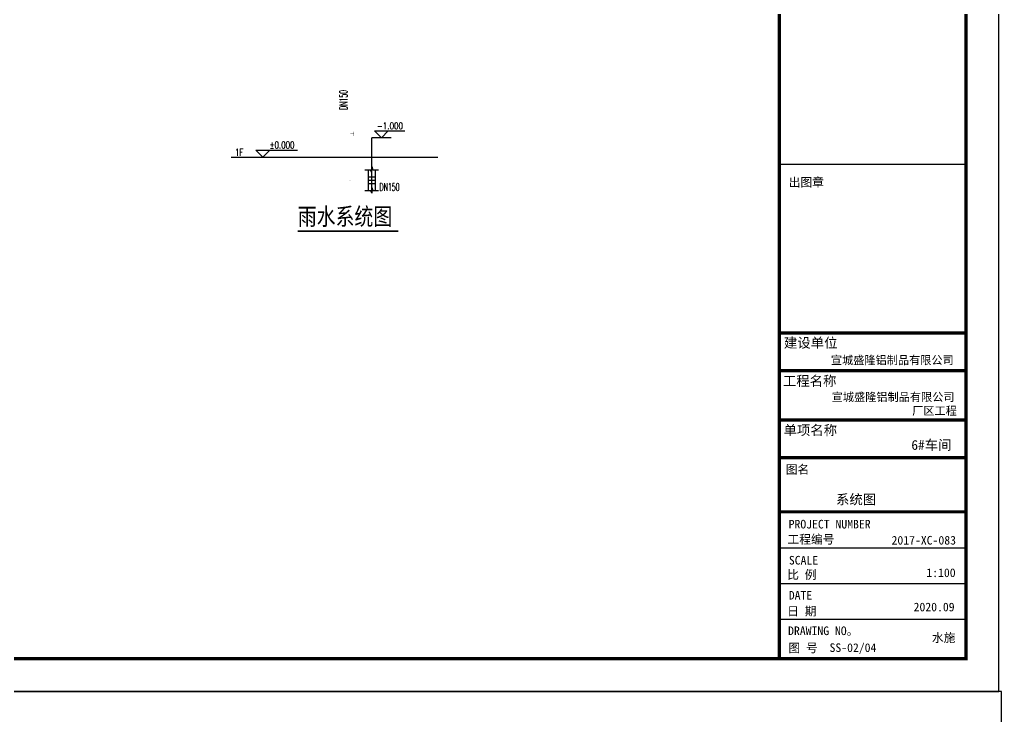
# Model space of a CAD drawing. Extents: x 1036631 to 1215829, y 649019 to 896649.
# Drawn here: x 1185852 to 1215829, y 782659 to 803916 of the extents above; entities that cross this region are included whole.
import ezdxf

# ---------------------------------------------------------------- set-up
doc = ezdxf.new("R2010")
doc.units = 0
doc.header["$LTSCALE"] = 1000
doc.header["$MEASUREMENT"] = 0
for name, color, linetype in [('GJ', 4, 'Continuous'), ('PIPE-雨水', 4, 'Continuous'), ('PUB_TEXT', 7, 'Continuous'), ('PUB_TITLE', 4, 'Continuous'), ('S-WZ', 6, 'Continuous'), ('TWT', 7, 'Continuous'), ('TWT_DIM', 3, 'Continuous'), ('TWT_ELEV', 3, 'Continuous'), ('TWT_TEXT', 7, 'Continuous'), ('TWT_TITLE', 7, 'Continuous'), ('图框', 7, 'Continuous')]:
    doc.layers.add(name, color=color, linetype=linetype)
doc.styles.add('-黑体', font='simhei.ttf', dxfattribs={"width": 0.8})
doc.styles.add('_TWT_DIM', font='simplex.shx', dxfattribs={"width": 0.8, "height": 3.5, "bigfont": 'acehztxt.shx'})
doc.styles.add('_TWT_PIPEDN', font='complex.shx', dxfattribs={"width": 0.8, "height": 3.5, "bigfont": 'HZTXT.shx'})
doc.styles.add('宋体', font='')
doc.styles.add('黑体', font='simhei.ttf')
doc.styles.get('宋体').set_extended_font_data('NSimSun')

# ---------------------------------------------------------------- blocks, each defined once
blk = doc.blocks.new('333xxx')
at = {"layer": 'S-WZ'}
for p, q in [((-299, 445), (-50, 445)), ((-154, 445), (-154, -445)), ((0, 323), (-50, 445)), ((0, 591), (50, 445)), ((50, 445), (299, 445)), ((154, 445), (154, -445)), ((-154, 144), (154, 144)), ((-122, 0), (122, 0)), ((-154, -144), (154, -144)), ((0, -323), (0, -566)), ((0, -323), (50, -445)), ((-299, -445), (-50, -445)), ((0, -566), (-50, -445)), ((50, -445), (299, -445))]:
    blk.add_line(p, q, dxfattribs=at)
blk = doc.blocks.new('$TwtSys$00000148')
at = {"const_width": 20}
for points in [[(0, 0), (150, 0)], [(150, 90), (150, -90)]]:
    blk.add_lwpolyline(points, dxfattribs=at)

msp = doc.modelspace()

# ---------------------------------------------------------------- hatches: boundary and pattern name
at = {"layer": 'PIPE-雨水', "linetype": 'Continuous'}
for points in [[(1195949, 799018), (1195949, 799000), (1195931, 799000)], [(1195949, 799018), (1195931, 799018), (1195931, 799000)]]:
    msp.add_hatch(color=256, dxfattribs=at).paths.add_polyline_path(points)

# ---------------------------------------------------------------- linework, layer by layer
for p, q in [((1209049, 794353), (1214648, 794353)), ((1209049, 793203), (1214650, 793203)), ((1209049, 791699), (1214670, 791699)), ((1209049, 790549), (1214670, 790549))]:
    msp.add_line(p, q)
at = {"layer": 'PUB_TEXT'}
msp.add_line((1209049, 789728), (1209049, 795735), dxfattribs=at)
at = {"layer": 'PUB_TITLE'}
msp.add_lwpolyline([(1096949, 716219), (1215829, 716219), (1215829, 783419), (1096949, 783419)], close=True, dxfattribs=at)
at = {"layer": 'TWT', "color": 251}
msp.add_line((1192313, 799725), (1198618, 799725), dxfattribs=at)
at = {"layer": 'TWT_DIM', "const_width": 49.5}
msp.add_lwpolyline([(1194346, 797466), (1197414, 797466)], dxfattribs=at)
at = {"layer": 'TWT_ELEV'}
for p, q in [((1196897, 800309), (1196685, 800521)), ((1196685, 800521), (1197618, 800521)), ((1196897, 800309), (1197109, 800521)), ((1196602, 798618), (1196602, 800309)), ((1197192, 800309), (1196602, 800309)), ((1193275, 799725), (1193063, 799937)), ((1193063, 799937), (1194336, 799937)), ((1193275, 799725), (1193487, 799937))]:
    msp.add_line(p, q, dxfattribs=at)
at = {"layer": 'TWT_TITLE'}
msp.add_lwpolyline([(1156349, 783419), (1215749, 783419), (1215749, 825419), (1156349, 825419)], close=True, dxfattribs=at)
at = {"layer": 'TWT_TITLE', "const_width": 100}
msp.add_lwpolyline([(1158849, 784419), (1214749, 784419), (1214749, 824419), (1158849, 824419)], close=True, dxfattribs=at)
at = {"layer": '图框', "color": 4}
msp.add_line((1209049, 824419), (1209049, 784419), dxfattribs=at)
at = {"layer": '图框', "color": 0}
for p, q in [((1209049, 794353), (1214727, 794353)), ((1209049, 788898), (1214749, 788898))]:
    msp.add_line(p, q, dxfattribs=at)
at = {"layer": '图框', "color": 4}
for points, const_width in [([(1209049, 824419), (1209049, 784419)], 98.6), ([(1209049, 794353), (1214727, 794353)], 99.6), ([(1209049, 793203), (1214729, 793203)], 99.6), ([(1209049, 791699), (1214749, 791699)], 99.6), ([(1209049, 790549), (1214749, 790549)], 99.6), ([(1209049, 788898), (1214749, 788898)], 99.6), ([(1209049, 787800), (1214749, 787800)], 40.3), ([(1209049, 786703), (1214749, 786703)], 40.3), ([(1209049, 785614), (1214749, 785614)], 40.3)]:
    msp.add_lwpolyline(points, dxfattribs=dict(at, const_width=const_width))
at = {"layer": '图框', "color": 4, "const_width": 98.6}
msp.add_lwpolyline([(1209049, 824419), (1214749, 824419), (1214749, 784419), (1209049, 784419)], close=True, dxfattribs=at)
at = {"layer": '图框', "color": 0}
for points, const_width in [([(1209049, 799501), (1214749, 799501)], 50), ([(1209049, 794353), (1214727, 794353)], 40.3), ([(1209049, 788898), (1214749, 788898)], 40.3)]:
    msp.add_lwpolyline(points, dxfattribs=dict(at, const_width=const_width))

# ---------------------------------------------------------------- block references
at = {"xscale": 0.7070707008242607, "yscale": 0.7070706998929381, "zscale": 0.7070706999999999}
msp.add_blockref('333xxx', (1196602, 799018), dxfattribs=at)
at = {"layer": 'GJ', "xscale": 0.7070707008242607, "yscale": 0.7070706998929381, "zscale": 0.7070706999999999}
msp.add_blockref('$TwtSys$00000148', (1195949, 800432), dxfattribs=at)

# ---------------------------------------------------------------- texts
at = {"layer": 'PUB_TEXT', "style": '-黑体', "width": 0.8}
msp.add_text('雨水系统图', height=528.1, dxfattribs=at).set_placement((1194346, 797646))
at = {"layer": 'PUB_TEXT'}
for s, height, style, p in [('宣城盛隆铝制品有限公司', 250, '黑体', (1210624, 793401)), ('宣城盛隆铝制品有限公司', 250, '黑体', (1210648, 792276)), ('厂区工程', 250, '黑体', (1213106, 791856)), ('6#车间', 300, '黑体', (1213081, 790790)), ('系统图', 300, '宋体', (1210780, 789127, 0)), ('2017-XC-083', 262.94, '黑体', (1212476, 787900)), ('1:100', 262.9, '黑体', (1213538, 786909)), ('2020.09', 262.9, '黑体', (1213149, 785864)), ('水施', 262.9, '黑体', (1213710, 784924)), ('SS-02/04', 262.9, '黑体', (1210582, 784623))]:
    msp.add_text(s, height=height, dxfattribs=dict(at, style=style)).set_placement(p)
at = {"layer": 'TWT_TEXT', "style": '_TWT_PIPEDN', "width": 0.470588}
msp.add_text('DN150', height=240.4, rotation=90, dxfattribs=at).set_placement((1195859, 801162))
at = {"layer": 'TWT_TEXT'}
for s, height, style, width, p in [('-1.000', 210.4, '_TWT_DIM', 0.752941, (1196767, 800570)), ('%%P0.000', 210.4, '_TWT_DIM', 0.752941, (1193485, 799987)), ('1F', 210.4, '_TWT_DIM', 0.752941, (1192427, 799761)), ('DN150', 240.4, '_TWT_PIPEDN', 0.470588, (1196841, 798690))]:
    msp.add_text(s, height=height, dxfattribs=dict(at, style=style, width=width)).set_placement(p)
at = {"layer": '图框', "color": 4, "style": '黑体'}
for s, height, p in [('出图章', 262.9, (1209335, 798821)), ('建设单位', 300, (1209190, 793906)), ('工程名称', 300, (1209157, 792744)), ('单项名称', 300, (1209177, 791240)), ('图名', 262.9, (1209246, 790058)), ('工程编号', 262.9, (1209298, 787927)), ('SCALE', 262.9, (1209340, 787291)), ('比 例', 262.9, (1209289, 786848)), ('DATE', 262.9, (1209338, 786222)), ('日 期', 262.9, (1209289, 785735)), ('DRAWING NO。', 262.94, (1209317, 785138)), ('图 号', 262.9, (1209326, 784613))]:
    msp.add_text(s, height=height, dxfattribs=at).set_placement(p)
at = {"layer": '图框', "color": 0, "style": '黑体'}
msp.add_text('PROJECT NUMBER', height=262.94, dxfattribs=at).set_placement((1209333, 788391))

doc.saveas('drawing.dxf')
